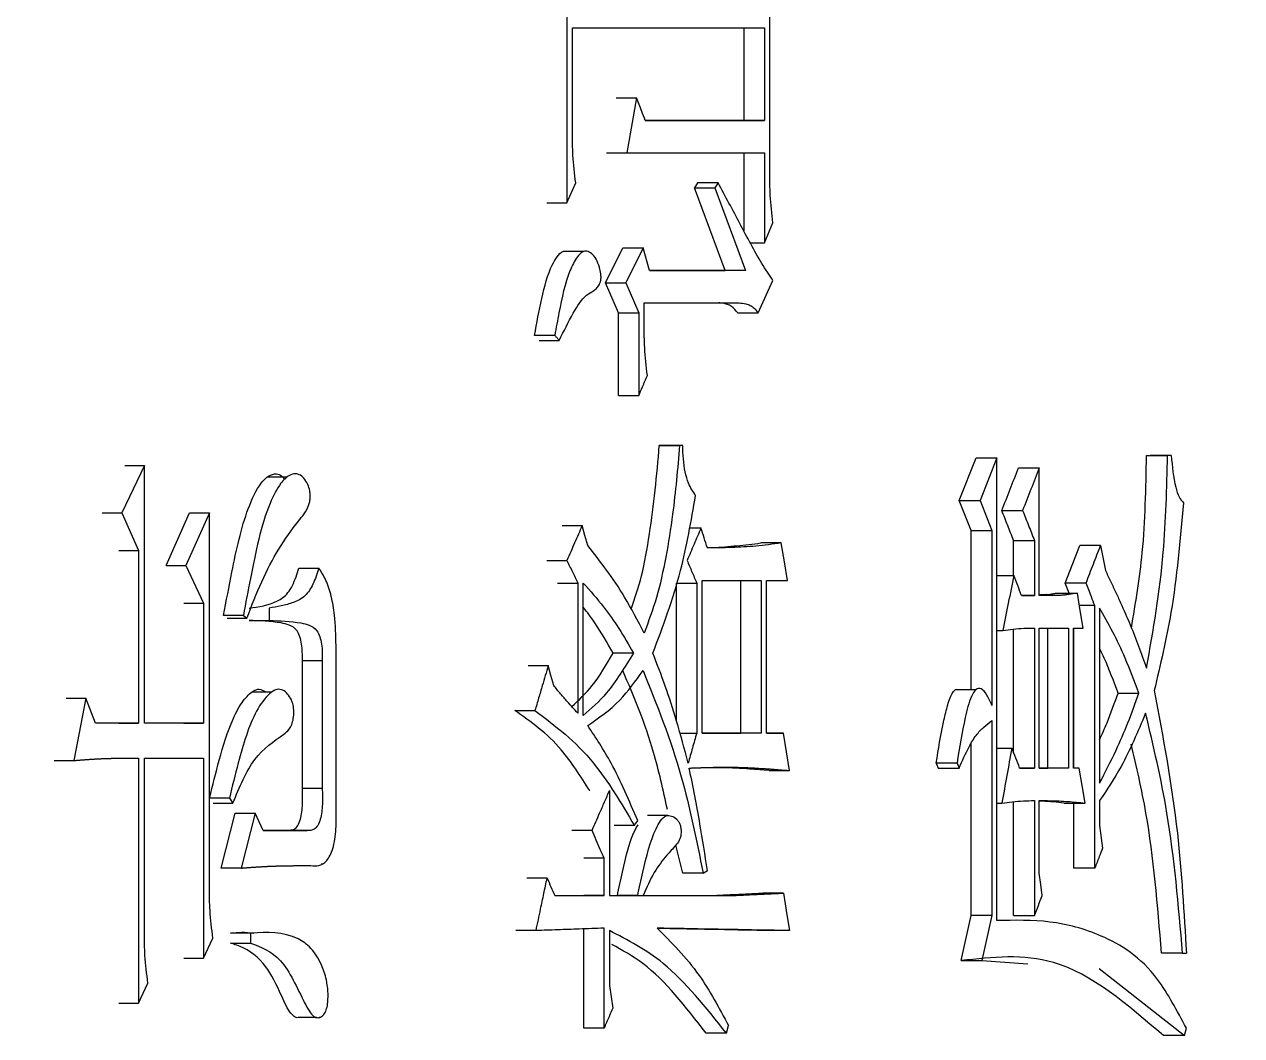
# Model space of a CAD drawing. Header units: millimetres. Extents: x 1953 to 4389, y 564 to 2287.
# Drawn here: x 3003.4 to 3008.67, y 829.41 to 833.79 of the extents above; entities that cross this region are included whole.
import ezdxf

# ---------------------------------------------------------------- set-up
doc = ezdxf.new("R2010")
doc.units = ezdxf.units.MM

msp = doc.modelspace()

# ---------------------------------------------------------------- linework, layer by layer
at = {"color": 7, "linetype": 'Continuous', "lineweight": 25}
for p, q in [((3006.6254, 833.1446), (3006.6254, 834.7348)), ((3005.7477, 834.3021), (3005.7476, 833.0148)), ((3005.7714, 833.772), (3006.6027, 833.7721)), ((3005.7714, 833.3177), (3005.7714, 833.772)), ((3006.5141, 833.3718), (3006.5141, 833.7721)), ((3006.6027, 833.7721), (3006.6027, 833.3718)), ((3005.9614, 833.4692), (3006.0493, 833.4692)), ((3006.0493, 833.4692), (3006.0071, 833.2312)), ((3006.6027, 833.3718), (3006.0866, 833.3718)), ((3006.0866, 833.3718), (3006.5141, 833.3718)), ((3006.5141, 833.3718), (3006.6027, 833.3718)), ((3005.9193, 833.2312), (3006.0071, 833.2312)), ((3006.0071, 833.2312), (3006.6027, 833.2312)), ((3006.5141, 832.8935), (3006.5141, 833.2312)), ((3006.6027, 833.2312), (3006.6027, 832.8418)), ((3005.7476, 833.0148), (3005.7856, 833.1014)), ((3006.3133, 833.1014), (3006.2995, 833.0797)), ((3006.4016, 833.1014), (3006.3133, 833.1014)), ((3006.4016, 833.1014), (3006.3878, 833.0797)), ((3006.2995, 833.0797), (3006.3878, 833.0797)), ((3006.4322, 832.7228), (3006.2995, 833.0797)), ((3006.3878, 833.0797), (3006.5207, 832.7228)), ((3005.6602, 833.0148), (3005.7476, 833.0148)), ((3006.6027, 832.8418), (3006.639, 832.9283)), ((3006.5426, 832.8418), (3006.6027, 832.8418)), ((3005.8195, 832.8043), (3005.7314, 832.8043)), ((3005.9146, 832.6687), (3005.9894, 832.8201)), ((3005.9894, 832.8201), (3006.0773, 832.8201)), ((3006.0773, 832.8201), (3006.0024, 832.6687)), ((3006.1053, 832.7228), (3006.0773, 832.8201)), ((3006.5207, 832.7228), (3006.1053, 832.7228)), ((3006.1053, 832.7228), (3006.4322, 832.7228)), ((3006.5207, 832.7228), (3006.4322, 832.7228)), ((3006.5754, 832.5389), (3006.639, 832.6795)), ((3005.9146, 832.6687), (3006.0024, 832.6687)), ((3005.9707, 832.5389), (3005.9146, 832.6687)), ((3006.0024, 832.6687), (3006.0586, 832.5389)), ((3006.082, 832.5821), (3006.4932, 832.5822)), ((3006.082, 832.4848), (3006.082, 832.5821)), ((3006.4048, 832.5822), (3006.4932, 832.5822)), ((3005.9707, 832.5389), (3006.0586, 832.5389)), ((3005.9707, 832.1819), (3005.9707, 832.5389)), ((3006.0586, 832.5389), (3006.0586, 832.1819)), ((3005.6954, 832.4415), (3005.608, 832.4415)), ((3005.627, 832.4199), (3005.7144, 832.4199)), ((3005.9707, 832.1819), (3006.0586, 832.1819)), ((3006.1474, 831.9656), (3006.2355, 831.9656)), ((3006.2494, 831.9656), (3006.1613, 831.9656)), ((3006.2494, 831.9656), (3006.2355, 831.9656)), ((3007.4456, 831.7276), (3007.5186, 831.9115)), ((3007.5186, 831.9115), (3007.6085, 831.9115)), ((3007.6085, 831.9115), (3007.5353, 831.7276)), ((3007.6085, 829.9102), (3007.6085, 831.9115)), ((3008.2557, 831.9223), (3008.3466, 831.9223)), ((3008.363, 831.9223), (3008.2721, 831.9223)), ((3008.363, 831.9223), (3008.3466, 831.9223)), ((3003.9192, 831.879), (3003.8213, 831.6735)), ((3003.9192, 830.7648), (3003.9192, 831.879)), ((3007.792, 831.3166), (3007.792, 831.8682)), ((3004.5356, 831.828), (3004.4491, 831.8279)), ((3007.4456, 831.7276), (3007.5353, 831.7276)), ((3007.4972, 831.5978), (3007.4456, 831.7276)), ((3007.5353, 831.7276), (3007.587, 831.5978)), ((3003.7364, 831.6735), (3003.8213, 831.6735)), ((3003.8213, 831.6735), (3003.8935, 831.5112)), ((3004.0133, 831.4463), (3004.1151, 831.6735)), ((3004.2006, 831.6735), (3004.0986, 831.4463)), ((3004.1151, 831.6735), (3004.2006, 831.6735)), ((3004.2006, 830.0509), (3004.2006, 831.6735)), ((3007.6297, 831.6843), (3007.7197, 831.6843)), ((3005.7265, 831.6194), (3005.814, 831.6194)), ((3006.2766, 831.6086), (3006.3279, 831.6086)), ((3007.4971, 830.9089), (3007.4972, 831.5978)), ((3007.4972, 831.5978), (3007.587, 831.5978)), ((3007.587, 831.5978), (3007.587, 830.8406)), ((3006.6752, 831.5437), (3006.5866, 831.5437)), ((3007.6807, 831.5545), (3007.7708, 831.5545)), ((3007.6807, 831.4031), (3007.6807, 831.5545)), ((3007.7708, 831.5545), (3007.7708, 831.3166)), ((3007.9041, 831.3706), (3007.9667, 831.5329)), ((3008.0572, 831.5329), (3007.9667, 831.5329)), ((3008.0572, 831.5329), (3008.078, 831.4247)), ((3003.8085, 831.5112), (3003.8935, 831.5112)), ((3003.8935, 831.5112), (3003.8935, 830.7648)), ((3005.6602, 831.468), (3005.7476, 831.468)), ((3004.0133, 831.4463), (3004.0986, 831.4463)), ((3004.0986, 831.4463), (3004.1751, 831.284)), ((3004.5879, 831.4355), (3004.674, 831.4355)), ((3005.795, 831.3706), (3005.795, 830.8081)), ((3005.8187, 830.7973), (3005.8187, 831.3706)), ((3006.2213, 830.7759), (3006.2213, 831.3706)), ((3006.3095, 831.3706), (3006.3095, 830.7216)), ((3006.3325, 830.7216), (3006.3325, 831.3814)), ((3006.3325, 831.3814), (3006.589, 831.3814)), ((3006.5004, 830.7216), (3006.5004, 831.3814)), ((3006.589, 831.3814), (3006.589, 830.7216)), ((3006.6117, 830.7216), (3006.6117, 831.3814)), ((3006.6117, 831.3814), (3006.7024, 831.3814)), ((3007.6085, 831.4031), (3007.6813, 831.4031)), ((3007.9208, 831.3274), (3007.9041, 831.3706)), ((3007.9945, 831.3706), (3007.9041, 831.3706)), ((3007.7708, 831.3166), (3007.7154, 831.3166)), ((3007.7154, 831.3166), (3007.7708, 831.3166)), ((3007.8664, 831.3274), (3007.9567, 831.3274)), ((3004.0897, 831.284), (3004.1751, 831.284)), ((3004.1751, 831.284), (3004.1751, 830.7648)), ((3004.4586, 831.2624), (3004.4586, 831.2083)), ((3008.0321, 831.2733), (3007.9657, 831.2733)), ((3008.0321, 830.1375), (3008.0321, 831.2733)), ((3008.053, 831.2625), (3008.053, 830.5053)), ((3004.2772, 831.2191), (3004.3628, 831.2191)), ((3004.3728, 831.2083), (3004.4586, 831.2083)), ((3007.6085, 831.1651), (3007.6342, 831.1651)), ((3007.6807, 830.6365), (3007.6807, 831.1714)), ((3007.7708, 831.1759), (3007.7708, 830.5702)), ((3007.792, 830.5702), (3007.792, 831.1759)), ((3007.792, 831.1759), (3007.9189, 831.1759)), ((3007.8286, 830.5702), (3007.8286, 831.1759)), ((3007.9189, 831.1759), (3007.9188, 830.5702)), ((3007.9399, 831.1759), (3007.9819, 831.1759)), ((3007.9399, 830.5702), (3007.9399, 831.1759)), ((3007.9417, 830.5702), (3007.9417, 831.1759)), ((3004.7486, 830.397), (3004.7487, 831.1001)), ((3004.6029, 831.0352), (3004.6889, 831.0352)), ((3004.6029, 830.4836), (3004.6029, 831.0352)), ((3004.6889, 831.0352), (3004.6889, 830.4836)), ((3005.5794, 831.0136), (3005.6668, 831.0136)), ((3004.4704, 830.8988), (3004.3841, 830.8988)), ((3007.518, 830.9089), (3007.4274, 830.9089)), ((3008.1326, 830.8947), (3008.2232, 830.8947)), ((3003.5811, 830.873), (3003.6658, 830.873)), ((3003.6658, 830.873), (3003.6138, 830.6025)), ((3003.7074, 830.7648), (3003.6658, 830.873)), ((3005.5222, 830.8189), (3005.6095, 830.8189)), ((3003.8935, 830.7648), (3003.7074, 830.7648)), ((3003.8085, 830.7648), (3003.8935, 830.7648)), ((3004.1751, 830.7648), (3003.9192, 830.7648)), ((3004.0897, 830.7648), (3004.1751, 830.7648)), ((3007.587, 830.7757), (3007.587, 829.9319)), ((3006.2365, 830.7216), (3006.3095, 830.7216)), ((3006.589, 830.7216), (3006.3325, 830.7216)), ((3006.3325, 830.7216), (3006.5004, 830.7216)), ((3006.589, 830.7216), (3006.5004, 830.7216)), ((3006.6843, 830.7216), (3006.6117, 830.7216)), ((3006.6117, 830.7216), (3006.6843, 830.7216)), ((3007.4971, 829.9319), (3007.4971, 830.6766)), ((3007.6085, 830.6567), (3007.6727, 830.6567)), ((3003.5292, 830.6025), (3003.6138, 830.6025)), ((3003.8935, 830.6134), (3003.8935, 829.5533)), ((3003.9192, 830.6134), (3004.1751, 830.6134)), ((3003.9192, 829.8561), (3003.9192, 830.6134)), ((3004.1751, 830.6134), (3004.1751, 829.748)), ((3006.6227, 830.5593), (3006.5383, 830.5657)), ((3007.4359, 830.5918), (3007.3462, 830.5918)), ((3007.3462, 830.5918), (3007.3549, 830.5702)), ((3007.3549, 830.5702), (3007.4445, 830.5701)), ((3007.4359, 830.5918), (3007.4445, 830.5701)), ((3007.7708, 830.5702), (3007.7069, 830.5702)), ((3007.7069, 830.5702), (3007.7708, 830.5702)), ((3007.9188, 830.5702), (3007.792, 830.5702)), ((3007.792, 830.5702), (3007.8286, 830.5702)), ((3007.9188, 830.5702), (3007.8286, 830.5702)), ((3007.9651, 830.5702), (3007.9399, 830.5702)), ((3007.9651, 830.5702), (3007.9399, 830.5702)), ((3006.6227, 830.5593), (3006.7114, 830.5593)), ((3004.6029, 830.4836), (3004.6889, 830.4836)), ((3005.8462, 830.4728), (3005.8442, 830.4728)), ((3005.9319, 830.4728), (3005.9319, 830.0184)), ((3004.2166, 830.4186), (3004.3021, 830.4186)), ((3004.2869, 830.4403), (3004.3021, 830.4186)), ((3007.6085, 830.4187), (3007.6299, 830.4187)), ((3007.6807, 829.9319), (3007.6807, 830.4247)), ((3007.7708, 830.4295), (3007.7708, 829.9319)), ((3007.792, 830.1158), (3007.792, 830.4295)), ((3007.8999, 830.4187), (3007.9903, 830.4187)), ((3007.9417, 830.1375), (3007.9417, 830.4187)), ((3008.053, 830.4296), (3008.053, 830.3214)), ((3004.2519, 830.1374), (3004.3124, 830.3754)), ((3004.3124, 830.3754), (3004.3981, 830.3754)), ((3004.3981, 830.3754), (3004.3375, 830.1374)), ((3004.4334, 830.2997), (3004.3981, 830.3754)), ((3006.1849, 830.3649), (3006.0963, 830.3649)), ((3006.0398, 830.3212), (3005.952, 830.3212)), ((3008.053, 830.3214), (3008.0655, 830.224)), ((3004.6241, 830.2997), (3004.4334, 830.2997)), ((3004.4334, 830.2997), (3004.5381, 830.2997)), ((3004.5381, 830.2997), (3004.6241, 830.2997)), ((3005.8565, 830.2997), (3005.7689, 830.2997)), ((3006.2489, 830.1158), (3006.2195, 830.2373)), ((3004.6845, 830.1552), (3004.6904, 830.1552)), ((3005.9084, 830.1807), (3005.8207, 830.1807)), ((3005.9084, 830.0184), (3005.9084, 830.1807)), ((3004.3375, 830.1374), (3004.2519, 830.1374)), ((3005.662, 830.0942), (3005.5747, 830.0942)), ((3006.3371, 830.1158), (3006.2489, 830.1158)), ((3006.3371, 830.1158), (3006.3556, 830.1266)), ((3008.0321, 830.1375), (3007.9417, 830.1375)), ((3005.6953, 830.0184), (3005.9084, 830.0184)), ((3005.6953, 830.0184), (3005.8207, 830.0184)), ((3005.9084, 830.0184), (3005.8207, 830.0184)), ((3005.9319, 830.0184), (3006.0539, 830.0184)), ((3005.9319, 830.0184), (3005.966, 830.0184)), ((3006.0539, 830.0184), (3005.966, 830.0184)), ((3006.0544, 830.0184), (3006.3682, 830.0185)), ((3006.0773, 830.0184), (3006.4566, 830.0184)), ((3006.3682, 830.0185), (3006.4566, 830.0184)), ((3006.6843, 830.0293), (3006.5956, 830.0293)), ((3007.4542, 829.7372), (3007.4971, 829.9319)), ((3007.587, 829.9319), (3007.4971, 829.9319)), ((3007.587, 829.9319), (3007.5439, 829.7372)), ((3004.1751, 829.748), (3004.2158, 829.8345)), ((3004.3779, 829.8561), (3004.2923, 829.8561)), ((3004.3779, 829.8561), (3004.3779, 829.8127)), ((3005.6143, 829.867), (3005.527, 829.867)), ((3005.8207, 829.4451), (3005.8207, 829.8746)), ((3005.9084, 829.4451), (3005.9084, 829.8778)), ((3005.9319, 829.8669), (3005.9319, 829.629)), ((3006.7114, 829.867), (3006.6227, 829.867)), ((3004.2923, 829.8127), (3004.3779, 829.8127)), ((3007.4542, 829.7372), (3007.5439, 829.7372)), ((3007.5439, 829.7372), (3007.7421, 829.724)), ((3008.4119, 829.7697), (3008.321, 829.7697)), ((3008.4119, 829.7697), (3008.4282, 829.7697)), ((3008.0507, 829.7033), (3008.4201, 829.4127)), ((3003.8935, 829.5533), (3003.9346, 829.6398)), ((3005.9319, 829.629), (3005.946, 829.5317)), ((3004.5943, 829.4924), (3004.6634, 829.4924)), ((3004.6763, 829.4924), (3004.6809, 829.4924)), ((3005.9084, 829.4451), (3005.8207, 829.4451)), ((3006.4382, 829.4234), (3006.3499, 829.4234)), ((3006.4382, 829.4234), (3006.4474, 829.4559)), ((3008.4201, 829.4127), (3008.3291, 829.4127)), ((3008.4201, 829.4127), (3008.4282, 829.4452))]:
    msp.add_line(p, q, dxfattribs=at)
at = {"color": 7, "linetype": 'Continuous', "lineweight": 25, "flags": 128}
for points in [[(3006.4868, 832.5389), (3006.5092, 832.5389), (3006.5315, 832.5389), (3006.5754, 832.5389)], [(3003.8342, 831.879), (3003.8556, 831.879), (3003.8874, 831.879), (3003.9192, 831.879)], [(3007.7019, 831.8682), (3007.747, 831.8682), (3007.792, 831.8682)], [(3005.8376, 831.5329), (3005.8258, 831.5761), (3005.814, 831.6194)], [(3006.7024, 831.3814), (3006.6888, 831.4626), (3006.6752, 831.5437)], [(3005.7075, 831.3706), (3005.7513, 831.3706), (3005.795, 831.3706)], [(3006.2213, 831.3706), (3006.2654, 831.3706), (3006.3095, 831.3706)], [(3007.9819, 831.1759), (3007.9693, 831.2517), (3007.9567, 831.3274)], [(3004.3476, 831.2299), (3004.3203, 831.2299), (3004.2912, 831.2299), (3004.262, 831.2299)], [(3004.3476, 831.2299), (3004.3552, 831.2245), (3004.3628, 831.2191)], [(3006.0352, 831.0677), (3006.0122, 831.0677), (3005.9892, 831.0677), (3005.9473, 831.0677)], [(3005.6906, 830.9271), (3005.6787, 830.9704), (3005.6668, 831.0136)], [(3006.7114, 830.5593), (3006.6978, 830.6404), (3006.6843, 830.7216)], [(3007.9903, 830.4187), (3007.9777, 830.4944), (3007.9651, 830.5702)], [(3004.2869, 830.4403), (3004.2546, 830.4403), (3004.228, 830.4403), (3004.2013, 830.4403)], [(3006.0398, 830.3213), (3006.0434, 830.3268), (3006.0486, 830.3349), (3006.0539, 830.343)], [(3007.8047, 830.0185), (3007.7984, 830.0672), (3007.792, 830.1158)], [(3006.6843, 830.0293), (3006.6921, 829.9823), (3006.7, 829.9352), (3006.7114, 829.867)], [(3007.6807, 829.9319), (3007.7034, 829.9319), (3007.7262, 829.9319), (3007.7708, 829.9319)], [(3004.0897, 829.748), (3004.1111, 829.748), (3004.1324, 829.748), (3004.1538, 829.748), (3004.1751, 829.748)], [(3003.8084, 829.5533), (3003.8297, 829.5533), (3003.8509, 829.5533), (3003.8722, 829.5533), (3003.8935, 829.5533)]]:
    msp.add_lwpolyline(points, dxfattribs=at)
at = {"color": 7, "linetype": 'Continuous', "lineweight": 25}
for points, knots in [([(2938.3195, 830.5283), (2940.8799, 830.5531), (2944.4603, 830.5879), (2949.7295, 830.8667), (2954.1939, 831.202), (2959.51, 831.7677), (2965.079, 832.541), (2970.8925, 833.551), (2976.8637, 834.8071), (2982.9397, 836.3177), (2989.0777, 838.0884), (2995.2429, 840.1226), (3001.4064, 842.4221), (3007.5433, 844.9873), (3013.6314, 847.8177), (3019.6509, 850.9114), (3025.5837, 854.2661), (3031.4128, 857.8783), (3037.1226, 861.7438), (3042.6981, 865.8579), (3048.1254, 870.2151), (3053.3911, 874.8094), (3058.4824, 879.6339), (3063.3873, 884.6815), (3068.0941, 889.9445), (3072.5919, 895.4145), (3076.8702, 901.0827), (3080.9188, 906.9399), (3084.7285, 912.9765), (3088.2902, 919.1824), (3091.5954, 925.5471), (3094.6362, 932.0596), (3097.4053, 938.7088), (3099.8958, 945.4832), (3102.1012, 952.3709), (3104.0158, 959.3597), (3105.6344, 966.4373), (3106.9522, 973.591), (3107.9651, 980.808), (3108.6695, 988.0751), (3109.0624, 995.3793), (3109.1413, 1002.7072), (3108.9043, 1010.0453), (3108.3501, 1017.38), (3107.4779, 1024.6976), (3106.2876, 1031.9847), (3104.7795, 1039.2273), (3102.9545, 1046.4119), (3100.8141, 1053.5247), (3098.3602, 1060.5522), (3095.5954, 1067.4808), (3092.5227, 1074.2971), (3089.1455, 1080.9878), (3085.4679, 1087.5396), (3081.4943, 1093.9397), (3077.2293, 1100.175), (3072.6781, 1106.2331), (3067.8462, 1112.1014), (3062.739, 1117.7678), (3057.3625, 1123.2204), (3051.9157, 1128.2679), (3046.4423, 1132.9202), (3040.9841, 1137.1897), (3035.3592, 1141.232), (3029.5778, 1145.0404), (3023.6503, 1148.6086), (3017.5878, 1151.9305), (3011.402, 1155.0008), (3005.1054, 1157.8143), (2998.7117, 1160.3662), (2992.2366, 1162.6523), (2985.6989, 1164.6686), (2979.124, 1166.4111), (2972.5511, 1167.876), (2966.0573, 1169.0575), (2959.7678, 1169.9546), (2954.2441, 1170.538), (2949.3613, 1170.9056), (2944.5371, 1171.1454), (2938.5628, 1171.2625), (2933.046, 1171.1521), (2927.7768, 1170.8804), (2923.3123, 1170.5429), (2917.9963, 1169.978), (2912.4273, 1169.2044), (2906.6138, 1168.1945), (2900.6426, 1166.9384), (2894.5666, 1165.4278), (2888.4286, 1163.6571), (2882.2634, 1161.6229), (2876.0999, 1159.3234), (2869.963, 1156.7582), (2863.8749, 1153.9278), (2857.8554, 1150.834), (2851.9226, 1147.4794), (2846.0935, 1143.8672), (2840.3837, 1140.0017), (2834.8082, 1135.8875), (2829.3809, 1131.5303), (2824.1152, 1126.9361), (2819.0239, 1122.1116), (2814.119, 1117.0639), (2809.4122, 1111.801), (2804.9144, 1106.331), (2800.6361, 1100.6628), (2796.5874, 1094.8055), (2792.7778, 1088.7689), (2789.216, 1082.5631), (2785.9113, 1076.1983), (2782.8685, 1069.6863), (2780.1066, 1063.0349), (2777.7695, 1056.7528), (2776.491, 1052.6477), (2775.9278, 1050.8392)], [0, 0, 0, 0, 0.010207, 0.014274, 0.021037, 0.028056, 0.035587, 0.043451, 0.051578, 0.059911, 0.06841, 0.077044, 0.085791, 0.094634, 0.103558, 0.112554, 0.121612, 0.130726, 0.13989, 0.149098, 0.158347, 0.167633, 0.176954, 0.186306, 0.195688, 0.205098, 0.214535, 0.223996, 0.233481, 0.242989, 0.252518, 0.262068, 0.271639, 0.281229, 0.290838, 0.300466, 0.310113, 0.319778, 0.329461, 0.339162, 0.348881, 0.358618, 0.368373, 0.378146, 0.387938, 0.397748, 0.407578, 0.417427, 0.427296, 0.437185, 0.447097, 0.457031, 0.466988, 0.47697, 0.486979, 0.497016, 0.507082, 0.517181, 0.527315, 0.537488, 0.547704, 0.556915, 0.566123, 0.575327, 0.584526, 0.593719, 0.602905, 0.612082, 0.621247, 0.630396, 0.639524, 0.64862, 0.657668, 0.666638, 0.675463, 0.683979, 0.691963, 0.697606, 0.703501, 0.71122, 0.721427, 0.725494, 0.732257, 0.739276, 0.746807, 0.754671, 0.762798, 0.771131, 0.77963, 0.788264, 0.797011, 0.805853, 0.814778, 0.823774, 0.832832, 0.841946, 0.85111, 0.860318, 0.869567, 0.878853, 0.888174, 0.897526, 0.906908, 0.916318, 0.925755, 0.935216, 0.944701, 0.954208, 0.963738, 0.973288, 0.982858, 0.992449, 1, 1, 1, 1]), ([(3006.0866, 833.3718), (3006.0817, 833.3848), (3006.0729, 833.4075), (3006.0605, 833.44), (3006.053, 833.4594), (3006.0493, 833.4692)], [0, 0, 0, 0, 0.400149, 0.700074, 1, 1, 1, 1]), ([(3005.7856, 833.1014), (3005.7809, 833.1411), (3005.7724, 833.2123), (3005.7717, 833.2854), (3005.7714, 833.3177)], [0, 0, 0, 0, 0.558835, 1, 1, 1, 1]), ([(3006.639, 832.6795), (3006.623, 832.7036), (3006.573, 832.7787), (3006.4966, 832.9267), (3006.4333, 833.0431), (3006.4016, 833.1014)], [0, 0, 0, 0, 0.190523, 0.595111, 1, 1, 1, 1]), ([(3006.639, 832.9283), (3006.6345, 832.9681), (3006.6264, 833.0392), (3006.6257, 833.1124), (3006.6254, 833.1446)], [0, 0, 0, 0, 0.558835, 1, 1, 1, 1]), ([(3005.608, 832.4415), (3005.6175, 832.4948), (3005.6367, 832.6019), (3005.6692, 832.7234), (3005.7052, 832.7814), (3005.7218, 832.8032), (3005.7312, 832.804), (3005.7314, 832.804)], [0, 0, 0, 0, 0.373793, 0.750671, 0.873294, 0.996622, 1, 1, 1, 1]), ([(3005.7144, 832.4199), (3005.7341, 832.4597), (3005.7702, 832.5327), (3005.8204, 832.6126), (3005.859, 832.6311), (3005.8783, 832.6463), (3005.8882, 832.6609), (3005.8937, 832.6757), (3005.8958, 832.6911), (3005.8945, 832.7121), (3005.8881, 832.7411), (3005.8751, 832.7732), (3005.8555, 832.7962), (3005.8354, 832.8089), (3005.8132, 832.8041), (3005.787, 832.7764), (3005.7457, 832.6952), (3005.7183, 832.5713), (3005.7011, 832.4742), (3005.6954, 832.4415)], [0, 0, 0, 0, 0.149443, 0.274042, 0.333076, 0.362754, 0.385188, 0.398021, 0.410985, 0.42602, 0.45239, 0.493257, 0.533496, 0.57286, 0.60517, 0.651682, 0.729284, 0.908686, 1, 1, 1, 1]), ([(3006.4868, 832.5389), (3006.4783, 832.5494), (3006.4643, 832.5668), (3006.4422, 832.5765), (3006.4236, 832.5812), (3006.4111, 832.5818), (3006.4048, 832.5822)], [0, 0, 0, 0, 0.3429, 0.5628483, 0.7813893, 1, 1, 1, 1]), ([(3006.4932, 832.5822), (3006.5029, 832.5816), (3006.5189, 832.5806), (3006.5408, 832.5723), (3006.5591, 832.5606), (3006.5699, 832.5461), (3006.5754, 832.5389)], [0, 0, 0, 0, 0.337489, 0.556536, 0.776867, 1, 1, 1, 1]), ([(3006.096, 832.2684), (3006.0913, 832.3082), (3006.083, 832.3793), (3006.0823, 832.4525), (3006.082, 832.4848)], [0, 0, 0, 0, 0.5588391, 1, 1, 1, 1]), ([(3005.6954, 832.4415), (3005.6985, 832.4379), (3005.7049, 832.4307), (3005.7112, 832.4235), (3005.7144, 832.4199)], [0, 0, 0, 0, 0.5, 1, 1, 1, 1]), ([(3006.0586, 832.1819), (3006.0639, 832.1943), (3006.0728, 832.2149), (3006.0853, 832.2437), (3006.0924, 832.2602), (3006.096, 832.2684)], [0, 0, 0, 0, 0.42835, 0.71417, 1, 1, 1, 1]), ([(3006.0259, 831.2571), (3006.0419, 831.3041), (3006.0759, 831.4042), (3006.1059, 831.5829), (3006.1313, 831.7715), (3006.142, 831.9008), (3006.1474, 831.9656)], [0, 0, 0, 0, 0.22676, 0.482834, 0.740928, 1, 1, 1, 1]), ([(3006.2355, 831.9656), (3006.2267, 831.8657), (3006.2122, 831.7016), (3006.1772, 831.4822), (3006.1387, 831.3052), (3006.1007, 831.2043), (3006.0819, 831.1543)], [0, 0, 0, 0, 0.344082, 0.565383, 0.784584, 1, 1, 1, 1]), ([(3006.1613, 831.9656), (3006.1597, 831.9656), (3006.1571, 831.9656), (3006.1535, 831.9656), (3006.1504, 831.9656), (3006.1484, 831.9656), (3006.1474, 831.9656)], [0, 0, 0, 0, 0.34, 0.56, 0.78, 1, 1, 1, 1]), ([(3006.3048, 831.7492), (3006.2936, 831.7654), (3006.275, 831.7925), (3006.2586, 831.851), (3006.2505, 831.9069), (3006.2497, 831.9459), (3006.2494, 831.9656)], [0, 0, 0, 0, 0.328373, 0.548346, 0.773134, 1, 1, 1, 1]), ([(3008.1904, 831.1759), (3008.2086, 831.2836), (3008.2489, 831.5228), (3008.2533, 831.7807), (3008.2557, 831.9223)], [0, 0, 0, 0, 0.450697, 1, 1, 1, 1]), ([(3008.2557, 831.9223), (3008.2588, 831.9223), (3008.2642, 831.9223), (3008.2697, 831.9223), (3008.2721, 831.9223)], [0, 0, 0, 0, 0.56, 1, 1, 1, 1]), ([(3008.2562, 831.0029), (3008.2849, 831.1672), (3008.3364, 831.4624), (3008.3434, 831.781), (3008.3466, 831.9223)], [0, 0, 0, 0, 0.55643, 1, 1, 1, 1]), ([(3008.363, 831.9223), (3008.3674, 831.8748), (3008.3734, 831.809), (3008.3955, 831.7399), (3008.4092, 831.7244), (3008.416, 831.7168)], [0, 0, 0, 0, 0.571287, 0.789427, 1, 1, 1, 1]), ([(3004.262, 831.2299), (3004.2738, 831.2926), (3004.3036, 831.4513), (3004.3484, 831.657), (3004.4109, 831.7907), (3004.4555, 831.8367), (3004.4869, 831.8456), (3004.5114, 831.8384), (3004.5214, 831.8245), (3004.5248, 831.8198)], [0, 0, 0, 0, 0.230113, 0.582915, 0.761626, 0.839199, 0.91746, 0.972398, 1, 1, 1, 1]), ([(3004.3628, 831.2191), (3004.3836, 831.2727), (3004.4463, 831.4347), (3004.5411, 831.5881), (3004.6231, 831.6823), (3004.6363, 831.7273), (3004.6379, 831.7464), (3004.6359, 831.7676), (3004.6287, 831.7936), (3004.6148, 831.8199), (3004.595, 831.8388), (3004.5715, 831.845), (3004.5417, 831.8366), (3004.5019, 831.7971), (3004.4321, 831.6601), (3004.3893, 831.4502), (3004.3576, 831.2837), (3004.3477, 831.2301), (3004.3476, 831.2299)], [0, 0, 0, 0, 0.116248, 0.351545, 0.417546, 0.429975, 0.440278, 0.450547, 0.466965, 0.490882, 0.515264, 0.540739, 0.570383, 0.616277, 0.689853, 0.900941, 0.999644, 1, 1, 1, 1]), ([(3007.6297, 831.6843), (3007.6418, 831.715), (3007.6659, 831.7763), (3007.6899, 831.8376), (3007.7019, 831.8682)], [0, 0, 0, 0, 0.499999, 1, 1, 1, 1]), ([(3007.792, 831.8682), (3007.78, 831.8376), (3007.7559, 831.7763), (3007.7318, 831.715), (3007.7197, 831.6843)], [0, 0, 0, 0, 0.5, 1, 1, 1, 1]), ([(3006.1193, 831.0678), (3006.1631, 831.1827), (3006.2421, 831.3899), (3006.2855, 831.6385), (3006.3048, 831.7492)], [0, 0, 0, 0, 0.554843, 1, 1, 1, 1]), ([(3007.6807, 831.5545), (3007.6722, 831.5762), (3007.6552, 831.6194), (3007.6382, 831.6627), (3007.6297, 831.6843)], [0, 0, 0, 0, 0.5, 1, 1, 1, 1]), ([(3007.7197, 831.6843), (3007.7282, 831.6627), (3007.7453, 831.6194), (3007.7623, 831.5762), (3007.7708, 831.5545)], [0, 0, 0, 0, 0.500001, 1, 1, 1, 1]), ([(3008.416, 831.7168), (3008.4016, 831.5557), (3008.376, 831.2698), (3008.3155, 831.0162), (3008.2891, 830.9055)], [0, 0, 0, 0, 0.563683, 1, 1, 1, 1]), ([(3005.814, 831.6194), (3005.8029, 831.5942), (3005.7808, 831.5437), (3005.7587, 831.4932), (3005.7476, 831.468)], [0, 0, 0, 0, 0.499999, 1, 1, 1, 1]), ([(3006.3279, 831.6086), (3006.3179, 831.5852), (3006.2979, 831.5383), (3006.2779, 831.4914), (3006.2679, 831.468)], [0, 0, 0, 0, 0.499999, 1, 1, 1, 1]), ([(3006.3556, 831.5221), (3006.351, 831.5365), (3006.3417, 831.5653), (3006.3325, 831.5942), (3006.3279, 831.6086)], [0, 0, 0, 0, 0.499999, 1, 1, 1, 1]), ([(3006.0819, 831.1543), (3006.0543, 831.2074), (3006.0031, 831.3054), (3005.9202, 831.4288), (3005.8652, 831.4981), (3005.8376, 831.5329)], [0, 0, 0, 0, 0.370244, 0.684379, 1, 1, 1, 1]), ([(3006.355, 831.5237), (3006.363, 831.5238), (3006.4059, 831.5245), (3006.4832, 831.5318), (3006.5521, 831.5397), (3006.5866, 831.5437)], [0, 0, 0, 0, 0.102506, 0.551171, 1, 1, 1, 1]), ([(3006.6752, 831.5437), (3006.6385, 831.5386), (3006.5673, 831.5289), (3006.4607, 831.5235), (3006.3906, 831.5225), (3006.3556, 831.5221)], [0, 0, 0, 0, 0.347124, 0.673492, 1, 1, 1, 1]), ([(3007.9945, 831.3706), (3008.0049, 831.3977), (3008.0259, 831.4518), (3008.0468, 831.5059), (3008.0572, 831.5329)], [0, 0, 0, 0, 0.4999994, 1, 1, 1, 1]), ([(3005.7476, 831.468), (3005.7555, 831.4517), (3005.7714, 831.4193), (3005.7872, 831.3868), (3005.795, 831.3706)], [0, 0, 0, 0, 0.499999, 1, 1, 1, 1]), ([(3006.2679, 831.468), (3006.2748, 831.4517), (3006.2887, 831.4193), (3006.3025, 831.3868), (3006.3095, 831.3706)], [0, 0, 0, 0, 0.499998, 1, 1, 1, 1]), ([(3004.3728, 831.2624), (3004.4138, 831.2677), (3004.4713, 831.2751), (3004.5427, 831.3223), (3004.5716, 831.382), (3004.584, 831.4226), (3004.5879, 831.4355)], [0, 0, 0, 0, 0.501394, 0.702631, 0.905702, 1, 1, 1, 1]), ([(3004.674, 831.4355), (3004.6663, 831.4112), (3004.6512, 831.3635), (3004.6132, 831.3071), (3004.5642, 831.2853), (3004.5118, 831.27), (3004.4763, 831.2649), (3004.4586, 831.2624)], [0, 0, 0, 0, 0.1777081, 0.35, 0.5672223, 0.7837017, 1, 1, 1, 1]), ([(3004.7487, 831.1001), (3004.7476, 831.1445), (3004.7459, 831.2173), (3004.7295, 831.313), (3004.707, 831.385), (3004.6849, 831.4188), (3004.674, 831.4355)], [0, 0, 0, 0, 0.347259, 0.569852, 0.787887, 1, 1, 1, 1]), ([(3008.078, 831.4247), (3008.0799, 831.4209), (3008.0826, 831.4152), (3008.0863, 831.4075), (3008.089, 831.4018), (3008.0918, 831.396), (3008.0945, 831.3902), (3008.0973, 831.3845), (3008.1, 831.3787), (3008.1027, 831.373), (3008.1055, 831.3672), (3008.1082, 831.3614), (3008.1118, 831.3537), (3008.1154, 831.346), (3008.1191, 831.3382), (3008.1218, 831.3324), (3008.1245, 831.3266), (3008.1272, 831.3207), (3008.1299, 831.3149), (3008.1353, 831.3032), (3008.154, 831.2619), (3008.1974, 831.1645), (3008.2331, 831.0662), (3008.2562, 831.0029)], [0, 0, 0, 0, 0.028965, 0.043448, 0.057931, 0.072414, 0.086896, 0.101379, 0.115862, 0.130344, 0.144827, 0.15931, 0.173793, 0.202758, 0.217241, 0.231723, 0.246206, 0.260689, 0.275172, 0.289654, 0.347586, 0.579334, 1, 1, 1, 1]), ([(3005.8187, 831.3706), (3005.8484, 831.3373), (3005.9016, 831.2774), (3005.9738, 831.1754), (3006.0147, 831.1037), (3006.0352, 831.0677)], [0, 0, 0, 0, 0.385333, 0.691671, 1, 1, 1, 1]), ([(3007.6813, 831.4031), (3007.6735, 831.3634), (3007.6578, 831.2841), (3007.6421, 831.2048), (3007.6342, 831.1651)], [0, 0, 0, 0, 0.499999, 1, 1, 1, 1]), ([(3007.7154, 831.3166), (3007.7098, 831.331), (3007.6984, 831.3598), (3007.687, 831.3887), (3007.6813, 831.4031)], [0, 0, 0, 0, 0.5000005, 1, 1, 1, 1]), ([(3008.0321, 831.2733), (3008.0273, 831.2858), (3008.0186, 831.3082), (3008.0061, 831.3407), (3007.9983, 831.3607), (3007.9945, 831.3706)], [0, 0, 0, 0, 0.384576, 0.692287, 1, 1, 1, 1]), ([(3007.9567, 831.3274), (3007.9447, 831.325), (3007.9298, 831.322), (3007.9132, 831.3198), (3007.9072, 831.3192), (3007.9027, 831.3187), (3007.8982, 831.3183), (3007.8937, 831.3179), (3007.8876, 831.3174), (3007.8816, 831.317), (3007.8756, 831.3167), (3007.8711, 831.3165), (3007.8665, 831.3164), (3007.862, 831.3162), (3007.8575, 831.3161), (3007.8514, 831.316), (3007.8454, 831.316), (3007.8393, 831.3159), (3007.8348, 831.3159), (3007.8302, 831.316), (3007.8257, 831.316), (3007.8212, 831.316), (3007.8166, 831.3161), (3007.8128, 831.3162), (3007.8091, 831.3162), (3007.806, 831.3163), (3007.803, 831.3163), (3007.8007, 831.3164), (3007.7984, 831.3164), (3007.7955, 831.3165), (3007.7934, 831.3165), (3007.792, 831.3166)], [0, 0, 0, 0, 0.219728, 0.274659, 0.302124, 0.329589, 0.357054, 0.384519, 0.411984, 0.466914, 0.494379, 0.521844, 0.549309, 0.576774, 0.604239, 0.631703, 0.686633, 0.714098, 0.741563, 0.769028, 0.796493, 0.823958, 0.851423, 0.878888, 0.89262, 0.920085, 0.933818, 0.94755, 0.961283, 0.975015, 1, 1, 1, 1]), ([(3007.8247, 831.3204), (3007.8243, 831.3204), (3007.8233, 831.3203), (3007.8102, 831.3193), (3007.7987, 831.3188), (3007.792, 831.3186)], [0, 0, 0, 0, 0.2063317, 0.5361979, 1, 1, 1, 1]), ([(3007.8245, 831.3204), (3007.8265, 831.3206), (3007.8298, 831.3209), (3007.8385, 831.322), (3007.8504, 831.324), (3007.8611, 831.3262), (3007.8664, 831.3274)], [0, 0, 0, 0, 0.142884, 0.237961, 0.618302, 1, 1, 1, 1]), ([(3005.9473, 831.0677), (3005.9217, 831.1129), (3005.881, 831.1848), (3005.8356, 831.2438), (3005.8187, 831.2657)], [0, 0, 0, 0, 0.628454, 1, 1, 1, 1]), ([(3008.2232, 830.8947), (3008.2038, 830.9458), (3008.1684, 831.0389), (3008.1106, 831.1599), (3008.0722, 831.2282), (3008.053, 831.2625)], [0, 0, 0, 0, 0.378477, 0.688442, 1, 1, 1, 1]), ([(3004.6029, 831.0352), (3004.6031, 831.0595), (3004.6036, 831.1069), (3004.5822, 831.1711), (3004.5464, 831.1904), (3004.4775, 831.2055), (3004.4191, 831.2071), (3004.3728, 831.2083)], [0, 0, 0, 0, 0.130352, 0.254709, 0.382976, 0.510106, 1, 1, 1, 1]), ([(3004.4586, 831.2083), (3004.505, 831.2071), (3004.5634, 831.2055), (3004.6324, 831.1904), (3004.6682, 831.1711), (3004.6897, 831.1069), (3004.6892, 831.0595), (3004.6889, 831.0352)], [0, 0, 0, 0, 0.490042, 0.617207, 0.745492, 0.869777, 1, 1, 1, 1]), ([(3007.6342, 831.1651), (3007.6492, 831.1674), (3007.6795, 831.172), (3007.725, 831.1749), (3007.7555, 831.1756), (3007.7708, 831.1759)], [0, 0, 0, 0, 0.328217, 0.664033, 1, 1, 1, 1]), ([(3005.769, 830.8363), (3005.7993, 830.8643), (3005.864, 830.9243), (3005.9184, 831.0179), (3005.9473, 831.0677)], [0, 0, 0, 0, 0.467546, 1, 1, 1, 1]), ([(3006.0352, 831.0677), (3005.9978, 831.0059), (3005.9314, 830.8961), (3005.853, 830.8273), (3005.8187, 830.7973)], [0, 0, 0, 0, 0.563444, 1, 1, 1, 1]), ([(3006.2725, 830.5918), (3006.2561, 830.6528), (3006.2255, 830.7667), (3006.1744, 830.9259), (3006.1377, 831.0204), (3006.1193, 831.0677)], [0, 0, 0, 0, 0.365229, 0.6817828, 1, 1, 1, 1]), ([(3008.1326, 830.8947), (3008.1134, 830.9465), (3008.0883, 831.0142), (3008.0597, 831.0735), (3008.053, 831.0873)], [0, 0, 0, 0, 0.766507, 1, 1, 1, 1]), ([(3005.6668, 831.0136), (3005.6583, 830.9848), (3005.6445, 830.9379), (3005.6254, 830.873), (3005.6148, 830.8369), (3005.6095, 830.8189)], [0, 0, 0, 0, 0.4440621, 0.722031, 1, 1, 1, 1]), ([(3005.8376, 830.7541), (3005.8851, 830.7863), (3005.9703, 830.8442), (3006.0444, 830.9466), (3006.0772, 830.992)], [0, 0, 0, 0, 0.556662, 1, 1, 1, 1]), ([(3006.1826, 830.3903), (3006.1642, 830.4746), (3006.1156, 830.6962), (3006.0376, 830.8789), (3005.9893, 830.992)], [0, 0, 0, 0, 0.3803, 1, 1, 1, 1]), ([(3006.0772, 830.992), (3006.1368, 830.8443), (3006.244, 830.5782), (3006.3084, 830.2581), (3006.3371, 830.1158)], [0, 0, 0, 0, 0.555385, 1, 1, 1, 1]), ([(3004.2013, 830.4403), (3004.2148, 830.4952), (3004.2439, 830.6141), (3004.2896, 830.7627), (3004.343, 830.861), (3004.3832, 830.902), (3004.4165, 830.915), (3004.4335, 830.9056), (3004.4419, 830.9009)], [0, 0, 0, 0, 0.257863, 0.558231, 0.726196, 0.856576, 0.928062, 1, 1, 1, 1]), ([(3004.3021, 830.4186), (3004.3312, 830.4883), (3004.39, 830.6292), (3004.4877, 830.6905), (3004.5435, 830.7325), (3004.5577, 830.7573), (3004.5644, 830.7841), (3004.5666, 830.8138), (3004.5637, 830.8425), (3004.5542, 830.8697), (3004.5392, 830.8921), (3004.5177, 830.9099), (3004.4901, 830.9133), (3004.4493, 830.8858), (3004.3827, 830.7933), (3004.332, 830.6235), (3004.2994, 830.491), (3004.2869, 830.4403)], [0, 0, 0, 0, 0.175531, 0.354652, 0.388166, 0.407747, 0.427401, 0.446675, 0.466945, 0.484382, 0.511375, 0.539761, 0.574487, 0.616877, 0.705288, 0.887114, 1, 1, 1, 1]), ([(3005.795, 830.8081), (3005.78, 830.824), (3005.7548, 830.8507), (3005.7202, 830.8913), (3005.7005, 830.9152), (3005.6906, 830.9271)], [0, 0, 0, 0, 0.425102, 0.712508, 1, 1, 1, 1]), ([(3007.3462, 830.5918), (3007.3556, 830.6519), (3007.3687, 830.736), (3007.3929, 830.8353), (3007.4091, 830.8875), (3007.4234, 830.9039), (3007.4277, 830.9088)], [0, 0, 0, 0, 0.508152, 0.710253, 0.913976, 1, 1, 1, 1]), ([(3007.587, 830.8406), (3007.5802, 830.8564), (3007.5668, 830.8876), (3007.5425, 830.9178), (3007.5165, 830.9137), (3007.4908, 830.869), (3007.4628, 830.7593), (3007.4466, 830.6584), (3007.4359, 830.5918)], [0, 0, 0, 0, 0.119334, 0.235111, 0.326467, 0.420991, 0.617683, 1, 1, 1, 1]), ([(3008.053, 830.5053), (3008.077, 830.5518), (3008.1196, 830.6345), (3008.1764, 830.7649), (3008.2076, 830.8513), (3008.2232, 830.8947)], [0, 0, 0, 0, 0.391375, 0.694883, 1, 1, 1, 1]), ([(3008.053, 830.6927), (3008.0638, 830.7169), (3008.0921, 830.7805), (3008.1171, 830.8511), (3008.1326, 830.8947)], [0, 0, 0, 0, 0.381775, 1, 1, 1, 1]), ([(3008.2891, 830.9055), (3008.3273, 830.7028), (3008.3958, 830.339), (3008.4182, 829.9444), (3008.4282, 829.7697)], [0, 0, 0, 0, 0.557128, 1, 1, 1, 1]), ([(3005.8462, 830.4728), (3005.8064, 830.5355), (3005.7091, 830.6885), (3005.5916, 830.7705), (3005.5222, 830.8189)], [0, 0, 0, 0, 0.409774, 1, 1, 1, 1]), ([(3005.6095, 830.8189), (3005.6971, 830.7529), (3005.8547, 830.6342), (3005.9829, 830.4175), (3006.0398, 830.3212)], [0, 0, 0, 0, 0.555743, 1, 1, 1, 1]), ([(3008.2521, 830.8081), (3008.2181, 830.7274), (3008.1577, 830.5843), (3008.0848, 830.4766), (3008.053, 830.4296)], [0, 0, 0, 0, 0.56329, 1, 1, 1, 1]), ([(3008.4119, 829.7697), (3008.3942, 829.976), (3008.3627, 830.342), (3008.2857, 830.6665), (3008.2521, 830.8081)], [0, 0, 0, 0, 0.563872, 1, 1, 1, 1]), ([(3006.0539, 830.343), (3006.0172, 830.429), (3005.9522, 830.5817), (3005.8724, 830.7016), (3005.8376, 830.754)], [0, 0, 0, 0, 0.56336, 1, 1, 1, 1]), ([(3007.4445, 830.5701), (3007.4586, 830.6015), (3007.4818, 830.6529), (3007.5177, 830.7143), (3007.5521, 830.7482), (3007.5754, 830.7666), (3007.587, 830.7757)], [0, 0, 0, 0, 0.345508, 0.566176, 0.783683, 1, 1, 1, 1]), ([(3006.3095, 830.7216), (3006.3033, 830.6999), (3006.291, 830.6567), (3006.2786, 830.6134), (3006.2725, 830.5918)], [0, 0, 0, 0, 0.499999, 1, 1, 1, 1]), ([(3008.321, 829.7697), (3008.304, 829.9767), (3008.2781, 830.2939), (3008.2128, 830.5754), (3008.1901, 830.6731)], [0, 0, 0, 0, 0.652752, 1, 1, 1, 1]), ([(3007.6727, 830.6567), (3007.6656, 830.617), (3007.6513, 830.5377), (3007.6371, 830.4584), (3007.6299, 830.4187)], [0, 0, 0, 0, 0.499999, 1, 1, 1, 1]), ([(3007.7069, 830.5702), (3007.7012, 830.5846), (3007.6898, 830.6134), (3007.6784, 830.6423), (3007.6727, 830.6567)], [0, 0, 0, 0, 0.500001, 1, 1, 1, 1]), ([(3003.6138, 830.6025), (3003.6155, 830.6027), (3003.6189, 830.603), (3003.6241, 830.6034), (3003.6292, 830.6038), (3003.6343, 830.6042), (3003.6386, 830.6046), (3003.6429, 830.6049), (3003.6471, 830.6053), (3003.6522, 830.6057), (3003.6565, 830.606), (3003.6608, 830.6064), (3003.665, 830.6067), (3003.6702, 830.6071), (3003.6744, 830.6074), (3003.6787, 830.6077), (3003.6829, 830.608), (3003.6872, 830.6083), (3003.6915, 830.6086), (3003.6957, 830.6088), (3003.7008, 830.6091), (3003.7051, 830.6094), (3003.7094, 830.6096), (3003.7136, 830.6099), (3003.7179, 830.6101), (3003.7221, 830.6103), (3003.7264, 830.6105), (3003.7315, 830.6108), (3003.7358, 830.6109), (3003.74, 830.6111), (3003.7443, 830.6113), (3003.7485, 830.6114), (3003.7528, 830.6116), (3003.757, 830.6117), (3003.7621, 830.6119), (3003.7664, 830.612), (3003.7706, 830.6121), (3003.7749, 830.6122), (3003.7791, 830.6123), (3003.7834, 830.6124), (3003.7876, 830.6125), (3003.7919, 830.6126), (3003.7961, 830.6127), (3003.8004, 830.6127), (3003.8054, 830.6128), (3003.8097, 830.6129), (3003.8139, 830.6129), (3003.8182, 830.613), (3003.8224, 830.613), (3003.8267, 830.6131), (3003.8309, 830.6131), (3003.836, 830.6131), (3003.8402, 830.6132), (3003.8445, 830.6132), (3003.8487, 830.6132), (3003.8529, 830.6132), (3003.8572, 830.6133), (3003.8614, 830.6133), (3003.8665, 830.6133), (3003.8707, 830.6133), (3003.875, 830.6133), (3003.8792, 830.6133), (3003.8834, 830.6133), (3003.8882, 830.6133), (3003.8913, 830.6134), (3003.8935, 830.6134)], [0, 0, 0, 0, 0.018243, 0.036487, 0.05473, 0.072974, 0.091217, 0.100339, 0.118582, 0.136826, 0.155069, 0.164191, 0.182434, 0.200678, 0.218921, 0.228043, 0.246286, 0.26453, 0.273652, 0.291895, 0.310138, 0.328382, 0.337504, 0.355747, 0.37399, 0.383112, 0.401356, 0.419599, 0.437843, 0.446964, 0.465208, 0.483451, 0.492573, 0.510816, 0.52906, 0.547303, 0.556425, 0.574668, 0.592912, 0.602033, 0.620277, 0.63852, 0.647642, 0.665886, 0.684129, 0.702372, 0.711494, 0.729738, 0.747981, 0.757103, 0.775346, 0.79359, 0.811833, 0.820955, 0.839198, 0.857442, 0.866563, 0.884807, 0.90305, 0.921294, 0.930415, 0.948659, 0.966902, 0.976024, 1, 1, 1, 1]), ([(3006.2771, 830.5701), (3006.2791, 830.5702), (3006.2821, 830.5703), (3006.2861, 830.5704), (3006.2891, 830.5706), (3006.2921, 830.5707), (3006.2951, 830.5708), (3006.2991, 830.5709), (3006.3031, 830.5711), (3006.3071, 830.5712), (3006.3101, 830.5713), (3006.3131, 830.5714), (3006.3161, 830.5715), (3006.3201, 830.5716), (3006.3241, 830.5718), (3006.3281, 830.5719), (3006.3311, 830.572), (3006.3341, 830.5721), (3006.3371, 830.5722), (3006.3401, 830.5723), (3006.3431, 830.5724), (3006.3471, 830.5725), (3006.3511, 830.5726), (3006.3551, 830.5727), (3006.359, 830.5728), (3006.364, 830.5729), (3006.37, 830.5731), (3006.376, 830.5732), (3006.382, 830.5734), (3006.3899, 830.5735), (3006.3979, 830.5737), (3006.4059, 830.5738), (3006.4118, 830.5738), (3006.4178, 830.5739), (3006.4238, 830.5739), (3006.4297, 830.574), (3006.4377, 830.574), (3006.4456, 830.574), (3006.4535, 830.5739), (3006.4595, 830.5739), (3006.4654, 830.5738), (3006.4714, 830.5737), (3006.4773, 830.5736), (3006.4853, 830.5735), (3006.4932, 830.5733), (3006.5011, 830.573), (3006.507, 830.5728), (3006.513, 830.5726), (3006.5189, 830.5724), (3006.5248, 830.5721), (3006.5328, 830.5718), (3006.5407, 830.5714), (3006.5486, 830.571), (3006.5545, 830.5707), (3006.5604, 830.5704), (3006.5663, 830.5701), (3006.5722, 830.5697), (3006.5801, 830.5692), (3006.588, 830.5687), (3006.5959, 830.5682), (3006.6018, 830.5678), (3006.6077, 830.5674), (3006.6136, 830.567), (3006.6195, 830.5666), (3006.6254, 830.5661), (3006.6332, 830.5656), (3006.6411, 830.565), (3006.6489, 830.5644), (3006.6548, 830.5639), (3006.6607, 830.5634), (3006.6666, 830.563), (3006.6744, 830.5623), (3006.6823, 830.5617), (3006.6901, 830.5611), (3006.696, 830.5606), (3006.7031, 830.56), (3006.7082, 830.5596), (3006.7114, 830.5593)], [0, 0, 0, 0, 0.013675, 0.020513, 0.02735, 0.034188, 0.041025, 0.047863, 0.061538, 0.068375, 0.075213, 0.082051, 0.088888, 0.095726, 0.109401, 0.116238, 0.123076, 0.129913, 0.136751, 0.143588, 0.150426, 0.157263, 0.170939, 0.177776, 0.184614, 0.198289, 0.211964, 0.225639, 0.239314, 0.252989, 0.280339, 0.294014, 0.307689, 0.321365, 0.33504, 0.348715, 0.36239, 0.38974, 0.403415, 0.41709, 0.430765, 0.44444, 0.458115, 0.471791, 0.499141, 0.512816, 0.526491, 0.540166, 0.553841, 0.567516, 0.581191, 0.608541, 0.622217, 0.635892, 0.649567, 0.663242, 0.676917, 0.690592, 0.717942, 0.731617, 0.745292, 0.758967, 0.772642, 0.786318, 0.799993, 0.813668, 0.841018, 0.854693, 0.868368, 0.882043, 0.895718, 0.909393, 0.936743, 0.950419, 0.964094, 0.977769, 1, 1, 1, 1]), ([(3006.3556, 830.1266), (3006.3453, 830.1938), (3006.3286, 830.3025), (3006.3015, 830.4497), (3006.2852, 830.53), (3006.2771, 830.5701)], [0, 0, 0, 0, 0.447142, 0.723428, 1, 1, 1, 1]), ([(3006.3413, 830.5723), (3006.369, 830.5727), (3006.4091, 830.5733), (3006.4864, 830.5709), (3006.5217, 830.5689), (3006.5355, 830.568), (3006.5403, 830.5676), (3006.5396, 830.5677), (3006.5395, 830.5677)], [0, 0, 0, 0, 0.525395, 0.761068, 0.896543, 0.966679, 0.996284, 1, 1, 1, 1]), ([(3004.5536, 830.3029), (3004.5586, 830.3031), (3004.5693, 830.3036), (3004.584, 830.3208), (3004.5988, 830.3566), (3004.6051, 830.415), (3004.6036, 830.4606), (3004.6029, 830.4836)], [0, 0, 0, 0, 0.123833, 0.265729, 0.412685, 0.704407, 1, 1, 1, 1]), ([(3004.6889, 830.4836), (3004.6897, 830.4606), (3004.6911, 830.4149), (3004.6848, 830.3567), (3004.6701, 830.3205), (3004.6505, 830.2996), (3004.6344, 830.2996), (3004.6241, 830.2997)], [0, 0, 0, 0, 0.261231, 0.519065, 0.649006, 0.774533, 1, 1, 1, 1]), ([(3005.8565, 830.2997), (3005.8674, 830.3246), (3005.8854, 830.366), (3005.9106, 830.4237), (3005.9248, 830.4564), (3005.9319, 830.4728)], [0, 0, 0, 0, 0.432645, 0.716322, 1, 1, 1, 1]), ([(3007.6299, 830.4187), (3007.6449, 830.4207), (3007.6759, 830.4248), (3007.7229, 830.4281), (3007.7548, 830.4291), (3007.7708, 830.4295)], [0, 0, 0, 0, 0.317979, 0.65893, 1, 1, 1, 1]), ([(3007.792, 830.4295), (3007.8079, 830.4294), (3007.8491, 830.4291), (3007.9153, 830.4262), (3007.9653, 830.4212), (3007.9903, 830.4187)], [0, 0, 0, 0, 0.239549, 0.619699, 1, 1, 1, 1]), ([(3007.8999, 830.4187), (3007.8684, 830.4221), (3007.8326, 830.4259), (3007.7964, 830.4272), (3007.792, 830.4273)], [0, 0, 0, 0, 0.877899, 1, 1, 1, 1]), ([(3004.639, 830.1482), (3004.6509, 830.1471), (3004.6746, 830.1449), (3004.7103, 830.1653), (3004.7389, 830.2231), (3004.7502, 830.307), (3004.7492, 830.3669), (3004.7486, 830.397)], [0, 0, 0, 0, 0.177715, 0.356357, 0.541048, 0.768767, 1, 1, 1, 1]), ([(3006.0539, 830.0185), (3006.0611, 830.0521), (3006.083, 830.1535), (3006.1127, 830.2715), (3006.1527, 830.3445), (3006.176, 830.3672), (3006.2006, 830.3636), (3006.2192, 830.3542), (3006.2318, 830.3393), (3006.2383, 830.3249), (3006.2415, 830.3075), (3006.242, 830.289), (3006.2397, 830.2714), (3006.232, 830.2513), (3006.2112, 830.2271), (3006.1735, 830.1871), (3006.123, 830.1216), (3006.0927, 830.0532), (3006.0772, 830.0185)], [0, 0, 0, 0, 0.104454, 0.314535, 0.36541, 0.416687, 0.46169, 0.509284, 0.529555, 0.546771, 0.564035, 0.580952, 0.598427, 0.614259, 0.652193, 0.737824, 0.866635, 1, 1, 1, 1]), ([(3005.966, 830.0185), (3005.9733, 830.052), (3005.9954, 830.1529), (3006.0211, 830.2671), (3006.0522, 830.3195), (3006.0555, 830.3251)], [0, 0, 0, 0, 0.307292, 0.925328, 1, 1, 1, 1]), ([(3005.9084, 830.1807), (3005.903, 830.1932), (3005.8916, 830.2193), (3005.8743, 830.2589), (3005.8625, 830.2861), (3005.8565, 830.2997)], [0, 0, 0, 0, 0.314654, 0.657326, 1, 1, 1, 1]), ([(3008.0655, 830.224), (3008.0608, 830.2117), (3008.0528, 830.1911), (3008.0417, 830.1622), (3008.0353, 830.1457), (3008.0321, 830.1375)], [0, 0, 0, 0, 0.428361, 0.714181, 1, 1, 1, 1]), ([(3004.3375, 830.1374), (3004.3393, 830.1375), (3004.3429, 830.1378), (3004.3483, 830.1382), (3004.3537, 830.1386), (3004.3591, 830.139), (3004.3645, 830.1394), (3004.369, 830.1398), (3004.3734, 830.1401), (3004.3779, 830.1404), (3004.3833, 830.1408), (3004.3887, 830.1412), (3004.3932, 830.1415), (3004.3977, 830.1418), (3004.4021, 830.1421), (3004.4066, 830.1424), (3004.4111, 830.1427), (3004.4156, 830.143), (3004.421, 830.1433), (3004.4263, 830.1436), (3004.4308, 830.1439), (3004.4353, 830.1442), (3004.4398, 830.1444), (3004.4451, 830.1447), (3004.4496, 830.1449), (3004.4559, 830.1452), (3004.4622, 830.1455), (3004.4693, 830.1458), (3004.4738, 830.146), (3004.4782, 830.1461), (3004.4827, 830.1463), (3004.4872, 830.1464), (3004.4917, 830.1466), (3004.4961, 830.1467), (3004.5015, 830.1469), (3004.5068, 830.147), (3004.5113, 830.1471), (3004.5158, 830.1472), (3004.5202, 830.1473), (3004.5256, 830.1474), (3004.5301, 830.1475), (3004.5345, 830.1476), (3004.539, 830.1476), (3004.5443, 830.1477), (3004.5488, 830.1478), (3004.5532, 830.1478), (3004.5577, 830.1479), (3004.563, 830.1479), (3004.5675, 830.148), (3004.5719, 830.148), (3004.5764, 830.148), (3004.5817, 830.1481), (3004.5862, 830.1481), (3004.5906, 830.1481), (3004.5951, 830.1481), (3004.6004, 830.1481), (3004.6049, 830.1482), (3004.6093, 830.1482), (3004.6138, 830.1482), (3004.6191, 830.1482), (3004.6236, 830.1482), (3004.628, 830.1482), (3004.6329, 830.1482), (3004.6368, 830.1482), (3004.639, 830.1482)], [0, 0, 0, 0, 0.017781, 0.035561, 0.053342, 0.071122, 0.088903, 0.106683, 0.115574, 0.133354, 0.151135, 0.168916, 0.186696, 0.195586, 0.213367, 0.231148, 0.240038, 0.257818, 0.275599, 0.29338, 0.31116, 0.320051, 0.337831, 0.355612, 0.373392, 0.382283, 0.417844, 0.435624, 0.453405, 0.462295, 0.480076, 0.497857, 0.506747, 0.524527, 0.542308, 0.560089, 0.577869, 0.586759, 0.60454, 0.622321, 0.640101, 0.648992, 0.666772, 0.684553, 0.702333, 0.711224, 0.729004, 0.746785, 0.764565, 0.773456, 0.791236, 0.809017, 0.826797, 0.835688, 0.853468, 0.871249, 0.889029, 0.89792, 0.9157, 0.933481, 0.951262, 0.960152, 0.977932, 1, 1, 1, 1]), ([(3005.6143, 829.867), (3005.6208, 829.8979), (3005.632, 829.9512), (3005.6479, 830.0269), (3005.6573, 830.0718), (3005.662, 830.0942)], [0, 0, 0, 0, 0.4083, 0.70415, 1, 1, 1, 1]), ([(3005.662, 830.0942), (3005.6675, 830.0815), (3005.6787, 830.0563), (3005.6898, 830.0311), (3005.6953, 830.0184)], [0, 0, 0, 0, 0.500001, 1, 1, 1, 1]), ([(3004.2158, 829.8345), (3004.2108, 829.8743), (3004.2017, 829.9454), (3004.2009, 830.0186), (3004.2006, 830.0509)], [0, 0, 0, 0, 0.558835, 1, 1, 1, 1]), ([(3006.3682, 830.0185), (3006.3936, 830.0197), (3006.4444, 830.0221), (3006.5202, 830.0257), (3006.5704, 830.0281), (3006.5956, 830.0293)], [0, 0, 0, 0, 0.333311, 0.666655, 1, 1, 1, 1]), ([(3006.4566, 830.0184), (3006.4582, 830.0185), (3006.4614, 830.0187), (3006.4661, 830.0189), (3006.4701, 830.0191), (3006.4741, 830.0193), (3006.4772, 830.0194), (3006.4804, 830.0196), (3006.4836, 830.0197), (3006.4875, 830.0199), (3006.4915, 830.0201), (3006.4955, 830.0203), (3006.4986, 830.0204), (3006.5026, 830.0206), (3006.5066, 830.0208), (3006.5113, 830.021), (3006.5161, 830.0213), (3006.52, 830.0215), (3006.524, 830.0216), (3006.5279, 830.0218), (3006.5343, 830.0221), (3006.5398, 830.0224), (3006.5453, 830.0227), (3006.5493, 830.0228), (3006.5556, 830.0231), (3006.5619, 830.0234), (3006.5683, 830.0237), (3006.573, 830.024), (3006.5769, 830.0242), (3006.5809, 830.0243), (3006.5848, 830.0245), (3006.5911, 830.0248), (3006.5967, 830.0251), (3006.6022, 830.0254), (3006.6053, 830.0255), (3006.6093, 830.0257), (3006.6124, 830.0258), (3006.6164, 830.026), (3006.6195, 830.0262), (3006.6234, 830.0264), (3006.6266, 830.0265), (3006.6305, 830.0267), (3006.6337, 830.0269), (3006.6376, 830.027), (3006.6408, 830.0272), (3006.6447, 830.0274), (3006.6478, 830.0275), (3006.6518, 830.0277), (3006.6549, 830.0279), (3006.6588, 830.0281), (3006.662, 830.0282), (3006.6659, 830.0284), (3006.669, 830.0285), (3006.673, 830.0287), (3006.6761, 830.0289), (3006.6801, 830.0291), (3006.6826, 830.0292), (3006.6843, 830.0293)], [0, 0, 0, 0, 0.020805, 0.04161, 0.062415, 0.072817, 0.093622, 0.104024, 0.114427, 0.135232, 0.156036, 0.166439, 0.187244, 0.197646, 0.218451, 0.239256, 0.260061, 0.280866, 0.291268, 0.312073, 0.332878, 0.374488, 0.38489, 0.405695, 0.4265, 0.468109, 0.488914, 0.509719, 0.530524, 0.540926, 0.561731, 0.582536, 0.624146, 0.634548, 0.655353, 0.665756, 0.686561, 0.696963, 0.717768, 0.72817, 0.748975, 0.759378, 0.780182, 0.790585, 0.81139, 0.821792, 0.842597, 0.852999, 0.873804, 0.884207, 0.905012, 0.915414, 0.936219, 0.946621, 0.967426, 0.977829, 1, 1, 1, 1]), ([(3007.7708, 829.9319), (3007.7764, 829.9464), (3007.7878, 829.9752), (3007.7991, 830.0041), (3007.8047, 830.0185)], [0, 0, 0, 0, 0.499999, 1, 1, 1, 1]), ([(3008.4282, 829.4452), (3008.3881, 829.5207), (3008.2812, 829.7221), (3008.0726, 829.8521), (3007.8381, 829.9152), (3007.6853, 829.9119), (3007.6085, 829.9102)], [0, 0, 0, 0, 0.180534, 0.481185, 0.738841, 1, 1, 1, 1]), ([(3003.9346, 829.6398), (3003.9295, 829.6796), (3003.9204, 829.7507), (3003.9196, 829.8239), (3003.9192, 829.8561)], [0, 0, 0, 0, 0.558835, 1, 1, 1, 1]), ([(3004.2923, 829.8561), (3004.3249, 829.8594), (3004.3588, 829.8628), (3004.3922, 829.8554), (3004.3934, 829.8551)], [0, 0, 0, 0, 0.963669, 1, 1, 1, 1]), ([(3004.3779, 829.8127), (3004.4241, 829.7961), (3004.5175, 829.7626), (3004.5862, 829.6052), (3004.6312, 829.5189), (3004.6507, 829.495), (3004.6696, 829.4884), (3004.6856, 829.4935), (3004.6992, 829.5072), (3004.709, 829.5294), (3004.7145, 829.5634), (3004.7145, 829.6067), (3004.7066, 829.6635), (3004.6829, 829.7308), (3004.6413, 829.7964), (3004.5395, 829.8644), (3004.4488, 829.8597), (3004.3796, 829.8562), (3004.3779, 829.8561)], [0, 0, 0, 0, 0.166517, 0.336736, 0.370754, 0.398968, 0.419707, 0.44043, 0.457693, 0.475082, 0.493885, 0.523597, 0.555079, 0.603262, 0.6747, 0.747935, 0.993843, 1, 1, 1, 1]), ([(3005.9084, 829.8778), (3005.8728, 829.8765), (3005.8062, 829.874), (3005.7081, 829.8704), (3005.6455, 829.8681), (3005.6143, 829.867)], [0, 0, 0, 0, 0.365313, 0.682655, 1, 1, 1, 1]), ([(3006.4382, 829.4234), (3006.3495, 829.5348), (3006.1919, 829.7328), (3006.011, 829.8261), (3005.9319, 829.8669)], [0, 0, 0, 0, 0.562636, 1, 1, 1, 1]), ([(3006.7114, 829.867), (3006.6759, 829.8677), (3006.5638, 829.8698), (3006.3733, 829.8733), (3006.2163, 829.8763), (3006.1379, 829.8778)], [0, 0, 0, 0, 0.188404, 0.594194, 1, 1, 1, 1]), ([(3006.1379, 829.8778), (3006.2006, 829.8158), (3006.3134, 829.7042), (3006.4062, 829.5322), (3006.4474, 829.4559)], [0, 0, 0, 0, 0.556097, 1, 1, 1, 1]), ([(3006.6227, 829.867), (3006.5871, 829.8677), (3006.4752, 829.8699), (3006.3145, 829.873), (3006.1877, 829.8753), (3006.1393, 829.8762)], [0, 0, 0, 0, 0.22316, 0.703037, 1, 1, 1, 1]), ([(3004.5943, 829.4929), (3004.5897, 829.4915), (3004.5795, 829.4884), (3004.561, 829.4982), (3004.534, 829.5356), (3004.4967, 829.6232), (3004.4309, 829.749), (3004.3502, 829.7942), (3004.3012, 829.8099), (3004.2923, 829.8127)], [0, 0, 0, 0, 0.03863, 0.087354, 0.158017, 0.316578, 0.581064, 0.923841, 1, 1, 1, 1]), ([(3006.3499, 829.4234), (3006.2619, 829.5373), (3006.1341, 829.7025), (3005.9874, 829.7823), (3005.9418, 829.8072)], [0, 0, 0, 0, 0.689129, 1, 1, 1, 1]), ([(3008.3291, 829.4127), (3008.1736, 829.5467), (3007.8958, 829.7859), (3007.5891, 829.7521), (3007.4542, 829.7372)], [0, 0, 0, 0, 0.560047, 1, 1, 1, 1]), ([(3005.946, 829.5317), (3005.9407, 829.5193), (3005.9317, 829.4987), (3005.9192, 829.4699), (3005.912, 829.4534), (3005.9084, 829.4451)], [0, 0, 0, 0, 0.428361, 0.714181, 1, 1, 1, 1])]:
    msp.add_open_spline(points, degree=3, knots=knots, dxfattribs=at)

doc.saveas('drawing.dxf')
